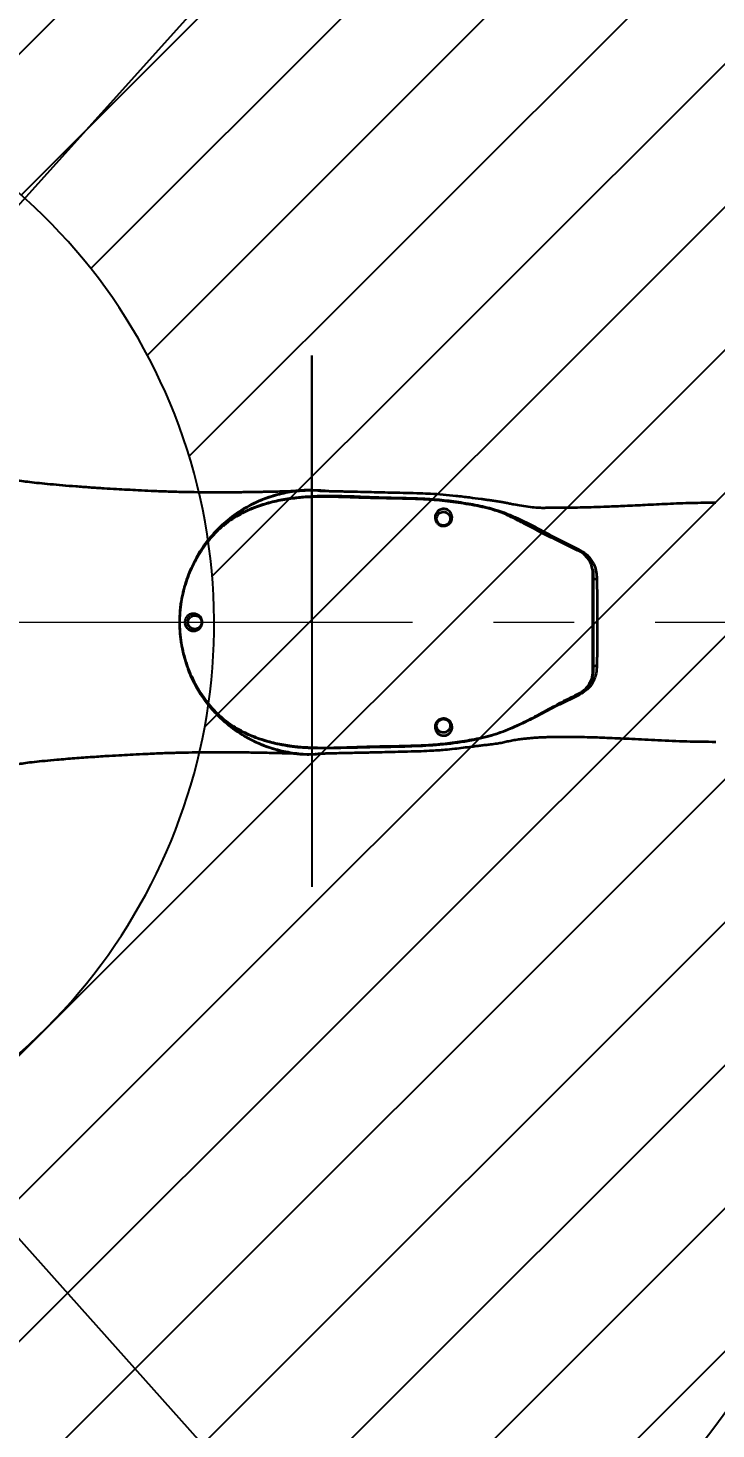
# Model space of a CAD drawing. Header units: millimetres. Extents: x 0 to 420, y 0 to 297.
# Drawn here: x 170.58 to 192.16, y 198.99 to 242.96 of the extents above; entities that cross this region are included whole.
import ezdxf

# ---------------------------------------------------------------- set-up
doc = ezdxf.new("R2010")
doc.units = ezdxf.units.MM
doc.header["$PDSIZE"] = -1
doc.linetypes.add('CENTERX2', pattern=[20.32, 12.7, -2.54, 2.54, -2.54])
doc.layers.add('细线层', color=4, linetype='Continuous')
doc.styles.add('SLDTEXTSTYLE4', font='TXT', dxfattribs={"width": 0.605})
doc.dimstyles.new('SLDDIMSTYLE1', dxfattribs={"dimtxt": 3, "dimasz": 2, "dimexe": 0, "dimexo": 0.0625, "dimgap": 0.75, "dimtad": 0, "dimtih": 1, "dimtoh": 1, "dimdec": 1, "dimlfac": 10, "dimrnd": 1e-09, "dimzin": 12, "dimdsep": 46, "dimtxsty": 'SLDTEXTSTYLE4', "dimsah": 1, "dimcen": 0, "dimadec": 0, "dimazin": 3, "dimtfac": 1, "dimtofl": 0, "dimtmove": 0, "dimatfit": 3, "dimfxl": 0, "dimfrac": 2, "dimtolj": 1, "dimtzin": 12, "dimarcsym": 0})
doc.dimstyles.new('SLDDIMSTYLE2', dxfattribs={"dimtxt": 3, "dimasz": 2, "dimexe": 0, "dimexo": 0.0625, "dimgap": 0.75, "dimtad": 0, "dimtih": 1, "dimtoh": 1, "dimdec": 1, "dimlfac": 10, "dimrnd": 1e-09, "dimzin": 12, "dimdsep": 46, "dimtxsty": 'SLDTEXTSTYLE4', "dimsah": 1, "dimcen": 0, "dimadec": 0, "dimazin": 3, "dimtfac": 1, "dimtofl": 0, "dimtmove": 0, "dimatfit": 3, "dimfxl": 0, "dimfrac": 2, "dimtolj": 1, "dimtzin": 12, "dimarcsym": 0})

# ---------------------------------------------------------------- blocks, each defined once
blk = doc.blocks.new('_D_2')
at = {"layer": '细线层'}
for p, q in [((186.601, 255.531), (199.626, 270.002)), ((199.626, 270.002), (217.251, 270.002)), ((158.471, 224.276), (186.601, 255.531))]:
    blk.add_line(p, q, dxfattribs=at)
blk.add_solid([(186.601, 255.531), (188.125, 256.85), (187.754, 257.185)], dxfattribs=at)
at = {"layer": '细线层', "char_height": 3, "attachment_point": 1, "style": 'SLDTEXTSTYLE4'}
for s, insert in [('S', (201.214, 273.87)), ('R420.5', (203.964, 273.87))]:
    blk.add_mtext(s, dxfattribs=dict(at, insert=insert))
blk = doc.blocks.new('_D_5')
at = {"layer": '细线层'}
for p, q in [((169.176, 206.209), (183.203, 190.514)), ((183.203, 190.514), (198.795, 173.068)), ((198.795, 173.068), (213.67, 173.068))]:
    blk.add_line(p, q, dxfattribs=at)
blk.add_arc((169.176, 206.209), 21.05, 302.0076, 313.1487, dxfattribs=at)
blk.add_solid([(183.203, 190.514), (182.057, 192.172), (181.684, 191.838)], dxfattribs=at)
at = {"layer": '细线层', "insert": (200.382, 176.935), "char_height": 3, "attachment_point": 1, "style": 'SLDTEXTSTYLE4'}
blk.add_mtext('R210.5', dxfattribs=at)

msp = doc.modelspace()

# ---------------------------------------------------------------- hatches: boundary and pattern name
at = {"layer": '细线层'}
h = msp.add_hatch(dxfattribs=at)
h.set_pattern_fill('ANSI31', color=256, style=0)
edge = h.paths.add_edge_path(flags=0)
edge.add_line((166.169, 208.06), (166.144, 185.378))
edge.add_arc((169.176, 206.209), 21.05, 261.7179, 300.6469)
edge.add_arc((158.471, 224.276), 42.05, 300.6469, 599.3531)
edge.add_arc((147.766, 206.209), 21.05, 239.3531, 278.2821)
edge.add_line((150.799, 185.378), (150.799, 208.048))
edge.add_arc((158.471, 224.276), 17.95, -64.6046, 244.697, ccw=False)

# ---------------------------------------------------------------- linework, layer by layer
at = {"color": 8, "linetype": 'Continuous', "lineweight": 35}
for p, q in [((187.19, 226.929), (187.842, 226.603)), ((187.842, 222.015), (187.245, 221.722))]:
    msp.add_line(p, q, dxfattribs=at)
at = {"color": 7, "linetype": 'Continuous', "lineweight": 35}
for p, q in [((175.915, 226.422), (175.997, 226.543)), ((175.741, 224.535), (175.739, 224.496))]:
    msp.add_line(p, q, dxfattribs=at)
at = {"color": 8, "linetype": 'Continuous', "lineweight": 35, "flags": 128}
for points in [[(187.842, 226.603), (187.839, 226.598), (187.837, 226.591), (187.833, 226.584), (187.83, 226.577), (187.826, 226.568), (187.824, 226.564)], [(187.827, 222.047), (187.826, 222.05), (187.824, 222.054)]]:
    msp.add_lwpolyline(points, dxfattribs=at)
at = {"color": 7, "linetype": 'Continuous', "lineweight": 35, "flags": 128}
for points in [[(188.314, 225.631), (188.317, 225.642), (188.324, 225.652), (188.336, 225.661), (188.351, 225.668), (188.37, 225.673), (188.389, 225.675), (188.409, 225.674), (188.428, 225.67)], [(188.314, 222.987), (188.317, 222.976), (188.324, 222.966), (188.336, 222.957), (188.351, 222.95), (188.37, 222.945), (188.389, 222.943), (188.409, 222.944), (188.428, 222.947)]]:
    msp.add_lwpolyline(points, dxfattribs=at)
at = {"color": 7, "linetype": 'Continuous', "lineweight": 35}
for centre, start, end in [((188.301, 225.824), 10.0817, 82.2005), ((188.301, 222.794), 277.7995, 349.9183)]:
    msp.add_arc(centre, 0.0136, start, end, dxfattribs=at)
for points, knots in [([(179.148, 228.432), (179.111, 228.43), (178.999, 228.426), (178.776, 228.418), (178.487, 228.41), (178.22, 228.404), (177.981, 228.399), (177.773, 228.395), (177.56, 228.391), (177.332, 228.388), (177.097, 228.385), (176.864, 228.384), (176.599, 228.383), (176.281, 228.383), (175.884, 228.386), (175.428, 228.394), (174.94, 228.408), (174.471, 228.427), (174.061, 228.448), (173.699, 228.466), (173.34, 228.485), (172.948, 228.508), (172.521, 228.537), (172.088, 228.569), (171.675, 228.602), (171.282, 228.637), (170.932, 228.671), (170.629, 228.705), (170.35, 228.743), (170.127, 228.784), (169.939, 228.826), (169.772, 228.867), (169.596, 228.908), (169.419, 228.947), (169.203, 228.993), (168.954, 229.04), (168.708, 229.078), (168.528, 229.104), (168.353, 229.121), (168.124, 229.137), (167.842, 229.151), (167.506, 229.164), (167.084, 229.177), (166.599, 229.188), (166.102, 229.197), (165.631, 229.203), (165.2, 229.207), (164.853, 229.209), (164.584, 229.21), (164.368, 229.211), (164.144, 229.211), (163.905, 229.211), (163.637, 229.211), (163.288, 229.211), (162.865, 229.211), (162.395, 229.211), (161.939, 229.211), (161.554, 229.211), (161.234, 229.211), (160.971, 229.21), (160.702, 229.21), (160.413, 229.21), (160.099, 229.21), (159.763, 229.21), (159.429, 229.21), (159.125, 229.21), (158.863, 229.209), (158.652, 229.209), (158.511, 229.209), (158.499, 229.209), (158.488, 229.209), (158.485, 229.209), (158.484, 229.209), (158.484, 229.209)], [0, 0, 0, 0, 0.006461, 0.019359, 0.030289, 0.041193, 0.048994, 0.056051, 0.063707, 0.071971, 0.080672, 0.08907, 0.097056, 0.109313, 0.123377, 0.13981, 0.158588, 0.175969, 0.190511, 0.202852, 0.215024, 0.229304, 0.245509, 0.261696, 0.277189, 0.291991, 0.306536, 0.321158, 0.335978, 0.356272, 0.376994, 0.3975, 0.417568, 0.437981, 0.458936, 0.491183, 0.521532, 0.535629, 0.549202, 0.562843, 0.57665, 0.591068, 0.606436, 0.625895, 0.64411, 0.660815, 0.67692, 0.690634, 0.698231, 0.70594, 0.71397, 0.722443, 0.731646, 0.742944, 0.760016, 0.777247, 0.793658, 0.809196, 0.818831, 0.8281, 0.837537, 0.847913, 0.859223, 0.871421, 0.88415, 0.895794, 0.908034, 0.920994, 0.934856, 0.949962, 0.966118, 0.983304, 1, 1, 1, 1]), ([(187.821, 226.566), (187.264, 226.837), (186.566, 227.177), (185.745, 227.619), (185.252, 227.832), (184.66, 227.967), (183.997, 228.076), (183.329, 228.153), (182.438, 228.191), (181.526, 228.2), (180.595, 228.232), (179.865, 228.254), (179.205, 228.233), (178.622, 228.161), (178.119, 228.051), (177.61, 227.883), (177.111, 227.639), (176.641, 227.305), (176.243, 226.888), (175.906, 226.407), (175.634, 225.873), (175.432, 225.268), (175.327, 224.611), (175.333, 223.922), (175.458, 223.25), (175.69, 222.608), (176.028, 222.012), (176.434, 221.507), (176.897, 221.115), (177.37, 220.841), (177.858, 220.646), (178.346, 220.512), (178.948, 220.406), (179.664, 220.362), (180.486, 220.381), (181.442, 220.416), (182.327, 220.426), (183.142, 220.454), (183.752, 220.508), (184.358, 220.597), (184.966, 220.712), (185.562, 220.902), (186.138, 221.164), (186.698, 221.461), (187.253, 221.77), (187.632, 221.958), (187.821, 222.052)], [0, 0, 0, 0, 0.061795, 0.077346, 0.092854, 0.115196, 0.137592, 0.159836, 0.182093, 0.226401, 0.250683, 0.274961, 0.299195, 0.316299, 0.333432, 0.350507, 0.36955, 0.388573, 0.407612, 0.426682, 0.446896, 0.467109, 0.490012, 0.512914, 0.535379, 0.557847, 0.580601, 0.603346, 0.622035, 0.640746, 0.65749, 0.6743, 0.691081, 0.71832, 0.745652, 0.772991, 0.813555, 0.833889, 0.854214, 0.874568, 0.894913, 0.915789, 0.936728, 0.957816, 0.978955, 1, 1, 1, 1]), ([(179.755, 228.435), (179.643, 228.445), (179.301, 228.477), (178.722, 228.404), (178.048, 228.225), (177.408, 227.925), (176.832, 227.528), (176.33, 227.033), (175.946, 226.523), (175.778, 226.155), (175.708, 226.003)], [0, 0, 0, 0, 0.0670193, 0.2038932, 0.3447346, 0.4816322, 0.6224997, 0.7594298, 0.9003337, 1, 1, 1, 1]), ([(176.429, 227.106), (176.469, 227.152), (176.626, 227.337), (176.953, 227.609), (177.403, 227.914), (177.892, 228.154), (178.407, 228.328), (178.941, 228.438), (179.303, 228.452), (179.484, 228.459)], [0, 0, 0, 0, 0.053137, 0.210961, 0.368757, 0.526568, 0.684393, 0.842189, 1, 1, 1, 1]), ([(176.718, 227.337), (176.774, 227.389), (176.971, 227.569), (177.35, 227.783), (177.829, 227.983), (178.306, 228.118), (178.883, 228.224), (179.56, 228.28), (180.332, 228.282), (181.104, 228.251), (181.873, 228.222), (182.588, 228.211), (183.249, 228.184), (183.858, 228.122), (184.463, 228.03), (185.114, 227.899), (185.789, 227.656), (186.478, 227.317), (186.936, 227.055), (187.178, 226.935), (187.19, 226.929)], [0, 0, 0, 0, 0.0211076, 0.073155, 0.1182887, 0.163605, 0.2088443, 0.2793084, 0.3499448, 0.4207922, 0.4915441, 0.5612482, 0.6172644, 0.6732548, 0.7293731, 0.785441, 0.8553584, 0.9256354, 0.996288, 1, 1, 1, 1]), ([(179.484, 228.459), (179.666, 228.458), (179.857, 228.458), (180.042, 228.42), (180.05, 228.418)], [0, 0, 0, 0, 0.955916, 1, 1, 1, 1]), ([(192.164, 228.058), (191.912, 228.056), (191.403, 228.053), (190.663, 228.022), (189.964, 227.988), (189.334, 227.958), (188.798, 227.934), (188.355, 227.918), (187.993, 227.908), (187.638, 227.902), (187.301, 227.899), (187.034, 227.898), (186.853, 227.898), (186.734, 227.893), (186.56, 227.9), (186.331, 227.922), (186.059, 227.963), (185.839, 228), (185.679, 228.03), (185.561, 228.056), (185.466, 228.073), (185.341, 228.094), (185.198, 228.115), (185.059, 228.136), (184.924, 228.157), (184.72, 228.186), (184.409, 228.223), (184.016, 228.27), (183.607, 228.312), (183.232, 228.338), (182.848, 228.352), (182.46, 228.362), (182.063, 228.372), (181.725, 228.38), (181.415, 228.388), (181.088, 228.395), (180.791, 228.402), (180.543, 228.407), (180.371, 228.411), (180.202, 228.415), (180.043, 228.419), (179.901, 228.422), (179.784, 228.426), (179.703, 228.43), (179.683, 228.433), (179.685, 228.434), (179.685, 228.434)], [0, 0, 0, 0, 0.052977, 0.106788, 0.156636, 0.201924, 0.241212, 0.269893, 0.295079, 0.316722, 0.344657, 0.368821, 0.38319, 0.396413, 0.412099, 0.432408, 0.457592, 0.483745, 0.503206, 0.522566, 0.541371, 0.557534, 0.571098, 0.581922, 0.590762, 0.600405, 0.626231, 0.656358, 0.684781, 0.712207, 0.735005, 0.765251, 0.793498, 0.818146, 0.835932, 0.858632, 0.886541, 0.898289, 0.91048, 0.92318, 0.936525, 0.950644, 0.965658, 0.981725, 0.999136, 1, 1, 1, 1]), ([(183.582, 227.865), (183.591, 227.866), (183.616, 227.869), (183.658, 227.866), (183.709, 227.854), (183.765, 227.827), (183.832, 227.77), (183.887, 227.668), (183.89, 227.545), (183.838, 227.438), (183.772, 227.376), (183.704, 227.343), (183.639, 227.329), (183.575, 227.332), (183.511, 227.35), (183.446, 227.389), (183.384, 227.458), (183.344, 227.567), (183.358, 227.697), (183.422, 227.792), (183.502, 227.842), (183.546, 227.859), (183.576, 227.864), (183.582, 227.865)], [0, 0, 0, 0, 0.012456, 0.034168, 0.053156, 0.079983, 0.124962, 0.209701, 0.326663, 0.397576, 0.447141, 0.482034, 0.508492, 0.53519, 0.561859, 0.594865, 0.641184, 0.711938, 0.81664, 0.924162, 0.957428, 0.990818, 1, 1, 1, 1]), ([(183.584, 227.772), (183.579, 227.771), (183.545, 227.765), (183.512, 227.75), (183.452, 227.708), (183.404, 227.638), (183.392, 227.534), (183.425, 227.447), (183.475, 227.391), (183.527, 227.36), (183.578, 227.345), (183.612, 227.343), (183.645, 227.345), (183.685, 227.353), (183.74, 227.38), (183.792, 227.43), (183.834, 227.516), (183.831, 227.613), (183.788, 227.695), (183.733, 227.741), (183.688, 227.762), (183.649, 227.772), (183.622, 227.774), (183.601, 227.774), (183.592, 227.773), (183.584, 227.772)], [0, 0, 0, 0, 0.0086807, 0.0582893, 0.0747695, 0.1860085, 0.2945505, 0.3665041, 0.4120712, 0.443261, 0.4676277, 0.4882019, 0.4918324, 0.5162397, 0.5496172, 0.5988957, 0.6714942, 0.7932119, 0.8807855, 0.9258051, 0.9513973, 0.968758, 0.9845741, 0.9884651, 1, 1, 1, 1]), ([(176.041, 226.61), (176.088, 226.687), (176.162, 226.808), (176.257, 226.911), (176.291, 226.948)], [0, 0, 0, 0, 0.643104, 1, 1, 1, 1]), ([(188.303, 225.838), (188.299, 225.894), (188.292, 226.007), (188.231, 226.189), (188.119, 226.358), (187.967, 226.489), (187.862, 226.544), (187.821, 226.566)], [0, 0, 0, 0, 0.202056, 0.403865, 0.664958, 0.869178, 1, 1, 1, 1]), ([(187.842, 226.603), (187.91, 226.567), (188.046, 226.496), (188.23, 226.322), (188.352, 226.114), (188.416, 225.883), (188.424, 225.741), (188.428, 225.67)], [0, 0, 0, 0, 0.172545, 0.346095, 0.616811, 0.808271, 1, 1, 1, 1]), ([(175.698, 226.008), (175.695, 226.002), (175.687, 225.985), (175.668, 225.94), (175.649, 225.894), (175.629, 225.845), (175.608, 225.79), (175.585, 225.73), (175.563, 225.668), (175.544, 225.611), (175.53, 225.566), (175.519, 225.533), (175.509, 225.5), (175.499, 225.465), (175.489, 225.43), (175.474, 225.379), (175.458, 225.316), (175.442, 225.252), (175.425, 225.181), (175.403, 225.078), (175.377, 224.938), (175.351, 224.736), (175.338, 224.541), (175.335, 224.398), (175.334, 224.313), (175.334, 224.252), (175.335, 224.195), (175.337, 224.123), (175.343, 224.004), (175.356, 223.836), (175.376, 223.696), (175.389, 223.624), (175.399, 223.571), (175.407, 223.532), (175.413, 223.499), (175.417, 223.482), (175.419, 223.47), (175.422, 223.457), (175.426, 223.44), (175.431, 223.418), (175.436, 223.393), (175.445, 223.356), (175.457, 223.304), (175.473, 223.242), (175.491, 223.177), (175.51, 223.111), (175.529, 223.051), (175.553, 222.978), (175.567, 222.939), (175.572, 222.925)], [0, 0, 0, 0, 0.013855, 0.046442, 0.085979, 0.129981, 0.172947, 0.208659, 0.23583, 0.25262, 0.259154, 0.264705, 0.269601, 0.274295, 0.279293, 0.285024, 0.299742, 0.319823, 0.341908, 0.363143, 0.402693, 0.440136, 0.479356, 0.500569, 0.510569, 0.519039, 0.526374, 0.533409, 0.549393, 0.599924, 0.654031, 0.694045, 0.710796, 0.722164, 0.726224, 0.727992, 0.729672, 0.73135, 0.733108, 0.73714, 0.742203, 0.748527, 0.765452, 0.796274, 0.837397, 0.886316, 0.935919, 0.975723, 1, 1, 1, 1]), ([(188.288, 225.972), (188.298, 225.941), (188.315, 225.894), (188.314, 225.845), (188.314, 225.827)], [0, 0, 0, 0, 0.631546, 1, 1, 1, 1]), ([(188.303, 222.78), (188.303, 222.896), (188.304, 223.126), (188.305, 223.516), (188.305, 223.93), (188.305, 224.35), (188.305, 224.76), (188.305, 225.033), (188.304, 225.221), (188.304, 225.373), (188.304, 225.596), (188.303, 225.757), (188.303, 225.838)], [0, 0, 0, 0, 0.128333, 0.256521, 0.385509, 0.514557, 0.6366, 0.758607, 0.770705, 0.819121, 0.909541, 1, 1, 1, 1]), ([(188.314, 225.827), (188.314, 225.719), (188.314, 225.504), (188.314, 225.142), (188.314, 224.757), (188.314, 224.35), (188.314, 223.933), (188.314, 223.522), (188.314, 223.135), (188.314, 222.906), (188.314, 222.791)], [0, 0, 0, 0, 0.120731, 0.241345, 0.363339, 0.485368, 0.614411, 0.743392, 0.871622, 1, 1, 1, 1]), ([(188.428, 225.67), (188.43, 225.549), (188.433, 225.307), (188.436, 224.906), (188.437, 224.488), (188.437, 224.067), (188.435, 223.655), (188.433, 223.343), (188.431, 223.11), (188.429, 223.006), (188.428, 222.947)], [0, 0, 0, 0, 0.145942, 0.291768, 0.437939, 0.58416, 0.728407, 0.872677, 0.9288, 1, 1, 1, 1]), ([(175.821, 224.574), (175.841, 224.57), (175.889, 224.558), (175.957, 224.516), (176.011, 224.45), (176.042, 224.378), (176.05, 224.304), (176.039, 224.234), (176.01, 224.167), (175.956, 224.1), (175.887, 224.06), (175.791, 224.033), (175.679, 224.045), (175.581, 224.109), (175.529, 224.189), (175.509, 224.248), (175.502, 224.297), (175.505, 224.348), (175.518, 224.403), (175.553, 224.473), (175.63, 224.547), (175.728, 224.584), (175.801, 224.576), (175.821, 224.574)], [0, 0, 0, 0, 0.041255, 0.096908, 0.138357, 0.171273, 0.204301, 0.233457, 0.262851, 0.305272, 0.364658, 0.401533, 0.499605, 0.601597, 0.651114, 0.67396, 0.696987, 0.716766, 0.739499, 0.776934, 0.84992, 0.959382, 1, 1, 1, 1]), ([(175.85, 224.521), (175.835, 224.522), (175.777, 224.528), (175.698, 224.499), (175.638, 224.439), (175.61, 224.382), (175.601, 224.343), (175.599, 224.317), (175.599, 224.294), (175.601, 224.277), (175.606, 224.251), (175.62, 224.212), (175.661, 224.149), (175.738, 224.099), (175.826, 224.089), (175.902, 224.11), (175.956, 224.141), (176, 224.195), (176.023, 224.249), (176.031, 224.301), (176.028, 224.34), (176.019, 224.378), (176, 224.423), (175.957, 224.475), (175.904, 224.508), (175.866, 224.517), (175.85, 224.521)], [0, 0, 0, 0, 0.041935, 0.155841, 0.236669, 0.268094, 0.289584, 0.30346, 0.307699, 0.323437, 0.329066, 0.35114, 0.401113, 0.506954, 0.608662, 0.646366, 0.705893, 0.746932, 0.774415, 0.801042, 0.824935, 0.831249, 0.861997, 0.902111, 0.957839, 1, 1, 1, 1]), ([(188.428, 222.947), (188.423, 222.864), (188.413, 222.697), (188.331, 222.457), (188.191, 222.251), (188.014, 222.102), (187.89, 222.039), (187.842, 222.015)], [0, 0, 0, 0, 0.225858, 0.451131, 0.686265, 0.878792, 1, 1, 1, 1]), ([(175.573, 222.925), (175.574, 222.922), (175.591, 222.855), (175.625, 222.794), (175.657, 222.735)], [0, 0, 0, 0, 0.046644, 1, 1, 1, 1]), ([(179.637, 220.169), (179.586, 220.165), (179.355, 220.147), (178.941, 220.186), (178.407, 220.288), (177.891, 220.464), (177.403, 220.705), (176.95, 221.007), (176.541, 221.366), (176.181, 221.775), (175.883, 222.229), (175.692, 222.588), (175.623, 222.8), (175.609, 222.84)], [0, 0, 0, 0, 0.0297104, 0.1348132, 0.2398974, 0.3449909, 0.4500937, 0.5551778, 0.6602716, 0.7653739, 0.8704582, 0.9755519, 1, 1, 1, 1]), ([(175.727, 222.581), (175.77, 222.481), (175.906, 222.16), (176.246, 221.688), (176.729, 221.178), (177.288, 220.765), (177.915, 220.445), (178.583, 220.241), (179.207, 220.145), (179.596, 220.171), (179.755, 220.181)], [0, 0, 0, 0, 0.065697, 0.208949, 0.345704, 0.486352, 0.624319, 0.766289, 0.904243, 1, 1, 1, 1]), ([(187.821, 222.052), (187.878, 222.083), (188.005, 222.152), (188.167, 222.317), (188.281, 222.533), (188.296, 222.699), (188.303, 222.78)], [0, 0, 0, 0, 0.1830916, 0.4073402, 0.7090578, 1, 1, 1, 1]), ([(188.314, 222.791), (188.309, 222.71), (188.3, 222.562), (188.214, 222.429), (188.176, 222.369)], [0, 0, 0, 0, 0.553678, 1, 1, 1, 1]), ([(187.245, 221.722), (187.231, 221.716), (187.004, 221.605), (186.574, 221.369), (185.937, 221.054), (185.284, 220.781), (184.541, 220.598), (183.727, 220.471), (182.554, 220.393), (181.21, 220.388), (179.944, 220.342), (179.042, 220.367), (178.393, 220.472), (177.843, 220.629), (177.398, 220.817), (177.051, 221.009), (176.731, 221.238), (176.445, 221.509), (176.225, 221.761), (176.111, 221.93), (176.07, 221.989)], [0, 0, 0, 0, 0.003772, 0.063528, 0.123071, 0.182057, 0.240812, 0.314645, 0.388698, 0.53578, 0.651996, 0.706877, 0.761922, 0.816724, 0.849889, 0.883137, 0.916048, 0.948857, 0.982017, 1, 1, 1, 1]), ([(183.615, 221.287), (183.631, 221.286), (183.667, 221.284), (183.727, 221.266), (183.798, 221.223), (183.866, 221.138), (183.895, 221.02), (183.87, 220.911), (183.814, 220.83), (183.756, 220.784), (183.693, 220.759), (183.644, 220.75), (183.602, 220.75), (183.548, 220.757), (183.475, 220.786), (183.392, 220.86), (183.344, 220.974), (183.355, 221.097), (183.405, 221.187), (183.464, 221.242), (183.53, 221.275), (183.582, 221.286), (183.61, 221.287), (183.615, 221.287)], [0, 0, 0, 0, 0.020124, 0.046275, 0.086842, 0.148167, 0.244001, 0.344299, 0.396259, 0.448618, 0.470158, 0.491847, 0.511148, 0.524764, 0.56773, 0.636883, 0.748148, 0.838293, 0.892898, 0.933364, 0.963587, 0.993972, 1, 1, 1, 1]), ([(183.612, 221.274), (183.608, 221.274), (183.59, 221.273), (183.567, 221.269), (183.531, 221.258), (183.489, 221.237), (183.441, 221.193), (183.402, 221.121), (183.393, 221.022), (183.431, 220.932), (183.497, 220.873), (183.556, 220.85), (183.6, 220.844), (183.632, 220.844), (183.658, 220.848), (183.683, 220.855), (183.727, 220.872), (183.772, 220.909), (183.818, 220.974), (183.837, 221.06), (183.815, 221.154), (183.761, 221.222), (183.704, 221.257), (183.654, 221.272), (183.625, 221.273), (183.612, 221.274)], [0, 0, 0, 0, 0.005451, 0.026887, 0.033138, 0.06141, 0.100775, 0.155723, 0.248628, 0.3642, 0.434883, 0.47696, 0.489703, 0.507257, 0.522593, 0.527003, 0.547265, 0.599305, 0.652723, 0.757126, 0.856193, 0.917951, 0.957275, 0.981677, 1, 1, 1, 1]), ([(179.689, 220.184), (179.689, 220.185), (179.687, 220.186), (179.734, 220.189), (179.829, 220.193), (179.956, 220.197), (180.105, 220.201), (180.301, 220.205), (180.551, 220.211), (180.828, 220.217), (181.082, 220.222), (181.31, 220.228), (181.511, 220.233), (181.739, 220.238), (182.026, 220.245), (182.402, 220.255), (182.794, 220.264), (183.148, 220.277), (183.428, 220.294), (183.692, 220.315), (183.959, 220.342), (184.241, 220.376), (184.463, 220.404), (184.643, 220.428), (184.785, 220.445), (184.941, 220.463), (185.122, 220.484), (185.311, 220.506), (185.475, 220.539), (185.618, 220.574), (185.784, 220.608), (185.955, 220.635), (186.118, 220.655), (186.273, 220.671), (186.426, 220.685), (186.576, 220.696), (186.738, 220.705), (186.921, 220.711), (187.124, 220.715), (187.351, 220.717), (187.599, 220.717), (187.889, 220.713), (188.3, 220.703), (188.851, 220.684), (189.564, 220.65), (190.369, 220.61), (191.247, 220.568), (191.857, 220.563), (192.164, 220.56)], [0, 0, 0, 0, 0.008875, 0.025331, 0.040687, 0.055146, 0.068836, 0.081877, 0.102478, 0.121956, 0.139688, 0.155624, 0.16971, 0.181904, 0.203284, 0.229718, 0.260567, 0.285358, 0.303667, 0.31928, 0.340651, 0.360017, 0.37905, 0.387536, 0.397768, 0.409852, 0.42381, 0.445065, 0.46761, 0.491374, 0.516581, 0.539495, 0.557925, 0.572288, 0.584648, 0.597832, 0.61184, 0.626741, 0.644532, 0.660274, 0.678151, 0.698372, 0.72133, 0.76395, 0.814107, 0.872125, 0.935706, 1, 1, 1, 1]), ([(158.484, 219.409), (158.484, 219.409), (158.483, 219.409), (158.497, 219.409), (158.486, 219.409), (158.59, 219.408), (158.766, 219.408), (158.998, 219.408), (159.271, 219.408), (159.611, 219.408), (160.009, 219.408), (160.429, 219.408), (160.824, 219.407), (161.199, 219.407), (161.57, 219.407), (161.959, 219.407), (162.379, 219.407), (162.825, 219.407), (163.259, 219.407), (163.638, 219.407), (163.942, 219.407), (164.192, 219.407), (164.41, 219.407), (164.608, 219.408), (164.794, 219.408), (164.996, 219.409), (165.223, 219.411), (165.494, 219.413), (165.814, 219.417), (166.197, 219.422), (166.617, 219.43), (167.042, 219.44), (167.429, 219.451), (167.763, 219.464), (168.043, 219.477), (168.294, 219.492), (168.509, 219.511), (168.667, 219.534), (168.847, 219.561), (169.019, 219.591), (169.205, 219.626), (169.402, 219.667), (169.611, 219.714), (169.819, 219.762), (170.012, 219.811), (170.241, 219.856), (170.503, 219.896), (170.78, 219.93), (171.111, 219.965), (171.543, 220.005), (172.047, 220.046), (172.595, 220.086), (173.088, 220.118), (173.511, 220.143), (173.897, 220.161), (174.327, 220.184), (174.799, 220.205), (175.279, 220.22), (175.713, 220.229), (176.102, 220.234), (176.437, 220.235), (176.727, 220.235), (176.979, 220.233), (177.216, 220.231), (177.452, 220.228), (177.688, 220.224), (177.946, 220.22), (178.239, 220.214), (178.576, 220.205), (178.82, 220.198), (178.933, 220.195), (178.947, 220.194)], [0, 0, 0, 0, 0.020625, 0.041487, 0.061046, 0.074585, 0.087359, 0.099566, 0.111326, 0.122761, 0.138914, 0.154312, 0.1687, 0.182054, 0.195159, 0.209209, 0.224481, 0.240918, 0.257913, 0.271731, 0.282287, 0.291092, 0.29892, 0.306071, 0.312757, 0.319145, 0.328175, 0.337487, 0.348805, 0.363174, 0.379537, 0.39525, 0.410245, 0.424544, 0.43795, 0.450606, 0.466759, 0.484614, 0.503636, 0.522594, 0.541259, 0.565742, 0.590164, 0.614802, 0.639629, 0.664069, 0.679004, 0.693837, 0.708798, 0.724025, 0.745317, 0.766123, 0.785303, 0.799678, 0.812435, 0.82753, 0.846614, 0.863945, 0.879843, 0.893971, 0.906393, 0.916408, 0.925544, 0.933968, 0.942198, 0.951294, 0.959718, 0.97044, 0.98312, 0.997777, 1, 1, 1, 1])]:
    msp.add_open_spline(points, degree=3, knots=knots, dxfattribs=at)
at = {"layer": '细线层'}
for p, q in [((179.484, 224.309), (179.484, 232.685)), ((179.484, 232.685), (179.484, 216.005))]:
    msp.add_line(p, q, dxfattribs=at)
at = {"layer": '细线层', "linetype": 'CENTERX2', "lineweight": 18}
for p, q in [((149.62, 224.309), (220.807, 224.309)), ((191.664, 224.309), (196.234, 224.309))]:
    msp.add_line(p, q, dxfattribs=at)
at = {"layer": '细线层'}
for radius, start, end in [(42.05, 300.6469, 239.3531), (42.05, 300.6469, 239.3531), (17.95, 295.3954, 244.697)]:
    msp.add_arc((158.471, 224.276), radius, start, end, dxfattribs=at)
msp.add_point((179.484, 224.309), dxfattribs=at)

# ---------------------------------------------------------------- dimensions: what is measured, and where the dimension line sits
dim = msp.add_radius_dim(center=(158.471, 224.276), mpoint=(186.601, 255.531), text='S<>', dimstyle='SLDDIMSTYLE2', dxfattribs=at)
dim.commit()
dim.dimension.update_dxf_attribs({"geometry": '_D_2', "text_midpoint": (209.232, 272.305), "dimtype": 164})
dim = msp.add_radius_dim(center=(169.176, 206.209), mpoint=(183.203, 190.514), dimstyle='SLDDIMSTYLE1', dxfattribs=at)
dim.commit()
dim.dimension.update_dxf_attribs({"geometry": '_D_5', "text_midpoint": (207.026, 175.37), "dimtype": 164})

doc.saveas('drawing.dxf')
